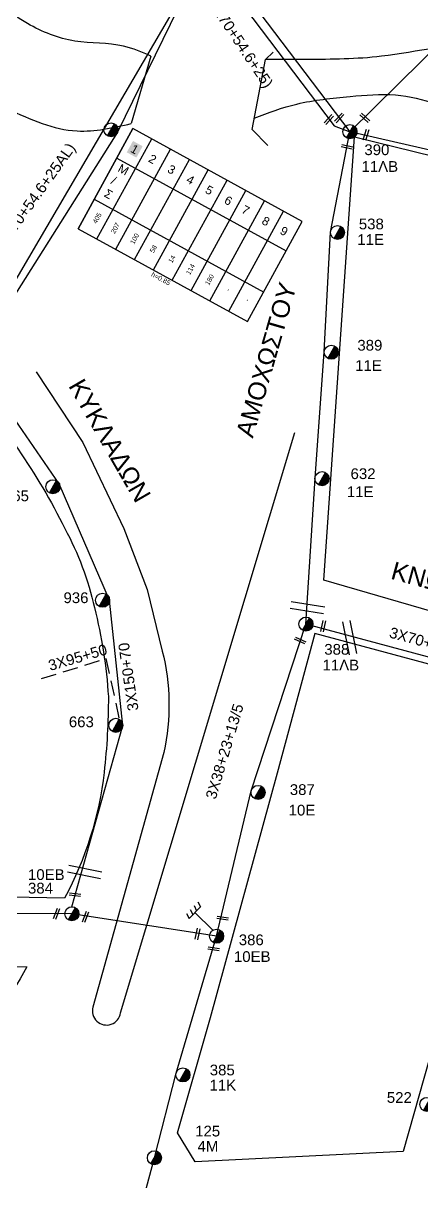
# Model space of a CAD drawing. Header units: millimetres. Extents: x 7453 to 9570, y 777 to 1872.
# Drawn here: x 8250.2 to 8317.1, y 1544.7 to 1738.9 of the extents above; entities that cross this region are included whole.
import ezdxf
from ezdxf.enums import TextEntityAlignment as Align

# ---------------------------------------------------------------- set-up
doc = ezdxf.new("R2010")
doc.units = ezdxf.units.MM
doc.linetypes.add('DASHED', pattern=[19.05, 12.7, -6.35])
for name, color, linetype in [('Άγνωστα', 7, 'Continuous'), ('Ασφαλειοκιβώτια Χ.Τ 9 αναχωρήσεων', 7, 'Continuous'), ('Γείωση', 7, 'Continuous'), ('Γυμνά εναέρια ΧΤ (3Φ)   4x50AL', 7, 'Continuous'), ('Γυμνά εναέρια ΧΤ και ΦΟΠ (3Φ)   4x50+16AL', 7, 'Continuous'), ('Επιγραφές - Σχήματα', 7, 'Continuous'), ('Καλώδια ΧΤ   3x150+70AL', 7, 'DASHED'), ('Καλώδια ΧΤ   3x95+50 AL XLPE', 7, 'DASHED'), ('Μηχανική τομή', 7, 'Continuous'), ('Στύλος ΦΜ', 7, 'Continuous'), ('Στύλος ΦΜ @ 1', 7, 'Continuous'), ('Συνεστραμμένα ΧΤ   3x70+54.6+25 AL', 7, 'SYN_LINE'), ('Τομή', 7, 'Continuous'), ('Υπόβαθρο ΔΕΗ', 7, 'Continuous')]:
    doc.layers.add(name, color=color, linetype=linetype)
doc.styles.get("Standard").update_dxf_attribs({"font": 'ARIAL.TTF'})
doc.linetypes.add('SYN_LINE', pattern='A,0.5,-0.0001,["/\\/\\/\\/",Standard,S=0.1,R=0,X=0,Y=-0.05],-0.25', length=0.7501)

# ---------------------------------------------------------------- blocks, each defined once
blk = doc.blocks.new('ΥΠΑΡΧΩΝ ΤΣΙΜΕΝΤΕΝΙΟΣ ΣΤΥΛΟΣ')
at = {"layer": 'Στύλος ΦΜ'}
blk.add_hatch(color=7, dxfattribs=at).paths.add_polyline_path([(-1.29, -2.28, 0.574793), (2.62, 0, 0.268822), (1.3, 2.27)])
at = {"layer": 'Στύλος ΦΜ', "color": 7}
blk.add_line((-1.29, -2.28), (1.3, 2.27), dxfattribs=at)
blk.add_circle((0, 0), 2.62, dxfattribs=at)
at = {"layer": 'Στύλος ΦΜ', "flags": 4}
for tag, p in [('ΑΡΙΘΜΟΣ', (-4.68, 8.05)), ('ΤΥΠΟΣ', (-4.91, 3.03))]:
    blk.add_attdef(tag, p, '', height=4, dxfattribs=at)
blk = doc.blocks.new('ΓΕΙΩΣΗ')
at = {"layer": 'Γείωση', "ltscale": 40}
for p, q in [((-2.34, 11.45), (-3, 9.45)), ((-0.34, 11.45), (-1, 9.45)), ((0, 9.45), (0, 0)), ((1.66, 11.45), (1, 9.45)), ((3.66, 11.45), (3, 9.45))]:
    blk.add_line(p, q, dxfattribs=at)
blk.add_lwpolyline([(-3, 9.45), (3, 9.45)], dxfattribs=at)
blk = doc.blocks.new('ΜΗΧΑΝΙΚΗ ΤΟΜΗ')
at = {"layer": 'Μηχανική τομή', "ltscale": 40}
for p, q in [((-1.89, 0.78), (1.89, 0.78)), ((1.89, 0), (-1.89, 0))]:
    blk.add_line(p, q, dxfattribs=at)
blk = doc.blocks.new('ΑΣΦΑΛΕΙΟΚΙΒΩΤΙΟ ΥΠΟΣΤΑΘΜΟΥ 9A ΑΝΑΧΩΡΗΣΕΩΝ')
at = {"layer": 'Ασφαλειοκιβώτια Χ.Τ 9 αναχωρήσεων', "ltscale": 40}
for p, q in [((0, 0), (0, 23.91)), ((4.5, 0), (4.5, 23.91)), ((9, 0), (9, 23.91)), ((13.5, 0), (13.5, 23.91)), ((18, 0), (18, 23.91)), ((22.5, 0), (22.5, 23.91)), ((27, 0), (27, 23.91)), ((31.5, 0), (31.5, 23.91)), ((36, 0), (36, 23.91)), ((0, 16.87), (40.5, 16.87)), ((0, 7.04), (40.5, 7.04))]:
    blk.add_line(p, q, dxfattribs=at)
at = {"layer": 'Ασφαλειοκιβώτια Χ.Τ 9 αναχωρήσεων'}
blk.add_lwpolyline([(40.5, 0), (40.5, 23.91), (0, 23.91), (0, 0)], close=True, dxfattribs=at)
for s, p in [('1', (1.71, 19.38)), ('2', (5.99, 19.38)), ('3', (10.53, 19.38)), ('4', (15.04, 19.38)), ('5', (19.55, 19.38)), ('6', (24.11, 19.38)), ('7', (28.24, 19.38)), ('8', (33.08, 19.38)), ('9', (37.43, 19.38))]:
    blk.add_text(s, height=1.8, dxfattribs=at).set_placement(p)
at = {"layer": 'Ασφαλειοκιβώτια Χ.Τ 9 αναχωρήσεων', "ltscale": 40}
for tag, height, rotation, p in [('ΟΝΟΜΑ', 2.5, 0.6514, (19.14, 25.35)), ('ΚΕΙΜΕΝΟ 1', 1, 90, (2.42, 3.84)), ('ΚΕΙΜΕΝΟ 2', 1, 90, (6.78, 3.84)), ('ΚΕΙΜΕΝΟ 3', 1, 90, (11.38, 3.84)), ('ΚΕΙΜΕΝΟ 4', 1, 90, (15.86, 3.84)), ('ΚΕΙΜΕΝΟ 5', 1, 90, (20.28, 3.84)), ('ΚΕΙΜΕΝΟ 6', 1, 90, (24.74, 3.84)), ('ΚΕΙΜΕΝΟ 7', 1, 90, (29.28, 3.84)), ('ΚΕΙΜΕΝΟ 8', 1, 90, (33.65, 3.84)), ('ΚΕΙΜΕΝΟ 9', 1, 90, (38.21, 3.84)), ('ΣΧ', 1, 0.6514, (20.24, -0.85))]:
    blk.add_attdef(tag, text='', height=height, rotation=rotation, dxfattribs=at).set_placement(p, align=Align.MIDDLE_CENTER)
blk = doc.blocks.new('ΤΟΜΗ')
at = {"layer": 'Τομή', "ltscale": 40}
for p, q in [((-5.68, 0), (5.68, 0)), ((5.68, -2.33), (-5.68, -2.33))]:
    blk.add_line(p, q, dxfattribs=at)

msp = doc.modelspace()

# ---------------------------------------------------------------- hatches: boundary and pattern name
at = {"layer": 'Ασφαλειοκιβώτια Χ.Τ 9 αναχωρήσεων'}
for color in [6, 173, 62, 27, 1, 2, 133, 5]:
    msp.add_hatch(color=color, dxfattribs=at).paths.add_polyline_path([(8267.56, 1717.3), (8269.18, 1716.41), (8270.22, 1718.32), (8268.61, 1719.2)])

# ---------------------------------------------------------------- linework, layer by layer
at = {"layer": 'Άγνωστα', "color": 173}
for points in [[(8305.01, 1720.76), (8321.2, 1736.71)], [(8297.63, 1638.23), (8299.15, 1662.67), (8300.71, 1683.88), (8301.75, 1703.92), (8305.01, 1720.76)]]:
    msp.add_lwpolyline(points, dxfattribs=at)
at = {"layer": 'Άγνωστα', "color": 2}
msp.add_lwpolyline([(8258.36, 1590.84), (8266.9, 1621.25), (8264.68, 1642.21), (8256.25, 1661.72), (8241.4, 1683.18)], dxfattribs=at)
at = {"layer": 'Άγνωστα', "color": 1}
msp.add_lwpolyline([(8267.39, 1530.92), (8272.2, 1548.77), (8275.84, 1562.96), (8282.64, 1585.9), (8288.44, 1610.27), (8297.63, 1638.23)], dxfattribs=at)
at = {"layer": 'Άγνωστα', "color": 5}
msp.add_lwpolyline([(8379.85, 1615.78), (8338.45, 1627.25), (8297.63, 1638.23)], dxfattribs=at)
at = {"layer": 'Γυμνά εναέρια ΧΤ (3Φ)   4x50AL', "color": 173, "ltscale": 0.15}
msp.add_lwpolyline([(8305.01, 1720.77), (8362.13, 1707.74)], dxfattribs=at)
at = {"layer": 'Γυμνά εναέρια ΧΤ και ΦΟΠ (3Φ)   4x50+16AL', "color": 1}
msp.add_lwpolyline([(8282.63, 1585.89), (8258.36, 1589.66), (8235.72, 1589.75), (8209.11, 1591.46)], dxfattribs=at)
at = {"layer": 'Καλώδια ΧΤ   3x95+50 AL XLPE', "color": 2, "linetype": 'DASHED', "ltscale": 0.2}
msp.add_lwpolyline([(8253.27, 1629.09), (8264.05, 1632.43), (8266.31, 1622.27)], dxfattribs=at)
at = {"layer": 'Συνεστραμμένα ΧΤ   3x70+54.6+25 AL', "color": 173, "ltscale": 15}
msp.add_lwpolyline([(8278.47, 1755.71), (8305.01, 1720.76)], dxfattribs=at)
at = {"layer": 'Συνεστραμμένα ΧΤ   3x70+54.6+25 AL', "ltscale": 15}
msp.add_lwpolyline([(8278.58, 1754.54, 0.799118), (8279.25, 1752.26), (8302.37, 1721.74), (8305.01, 1720.76)], format="xyb", dxfattribs=at)
at = {"layer": 'Συνεστραμμένα ΧΤ   3x70+54.6+25 AL', "color": 27, "ltscale": 20}
msp.add_lwpolyline([(8256.03, 1752.79, 0.907949), (8261.14, 1750.18), (8275.15, 1740.69), (8241.39, 1683.18)], format="xyb", dxfattribs=at)
at = {"layer": 'Συνεστραμμένα ΧΤ   3x70+54.6+25 AL', "color": 5, "ltscale": 20}
msp.add_lwpolyline([(8261.48, 1751.4), (8276.12, 1741.36), (8266.03, 1720.68), (8242.5, 1683.59)], dxfattribs=at)
at = {"layer": 'Υπόβαθρο ΔΕΗ'}
msp.add_line((8271.62, 1733.43), (8268.31, 1722.12), dxfattribs=at)
for points in [[(8291.22, 1718.46), (8288.58, 1721.15), (8290.83, 1732.86), (8292.1, 1734.08)], [(8305.77, 1719.87), (8359.48, 1706.73), (8338.59, 1634.58), (8300.6, 1645.61), (8305.77, 1719.87)], [(8299.06, 1636.72), (8336.11, 1626.74), (8324.56, 1587.29), (8313.96, 1549.84), (8279.05, 1548.11), (8276.07, 1552.93), (8281.62, 1572.28), (8292.87, 1613.28), (8299.17, 1636.69)]]:
    msp.add_lwpolyline(points, dxfattribs=at)
for points in [[(8252.36, 1680.49), (8260.21, 1668.66), (8267.08, 1654.26), (8270.96, 1644), (8273.53, 1633.71, -0.115399), (8273.79, 1616.69), (8261.88, 1574.04, 1.064893), (8266.53, 1573.05), (8295.77, 1670.33)], [(8200.1, 1653.35), (8239.42, 1679.42, -0.040369), (8249.32, 1667.53, -0.036465), (8257.17, 1654.27, -0.067381), (8262.14, 1641, -0.045948), (8264.48, 1626.06, -0.028312), (8263.76, 1613.37, -0.094341), (8257.14, 1592.29), (8212.43, 1593.12, 0.024174), (8216.45, 1598.32, 0.098415), (8220.28, 1607.33, 0.091251), (8221.26, 1619.32, 0.075096), (8219.28, 1629.8, 0.062507), (8213.37, 1641.25, 0.062359), (8200.1, 1653.35, 0.192512)], [(8146.12, 1531.95), (8143.39, 1539.08), (8157.81, 1583.27), (8250.81, 1580.78, -0.054303), (8240.17, 1565.7, -0.040621), (8223.97, 1551.86, -0.099481), (8207.67, 1546.72, 0.009682), (8186.99, 1541.92), (8146.12, 1531.95)]]:
    msp.add_lwpolyline(points, format="xyb", dxfattribs=at)
for points in [[(8271.62, 1733.43), (8267.04, 1735.08), (8258.85, 1735.95), (8250.92, 1738.88), (8235.3, 1752.67), (8229.74, 1758.82), (8222.87, 1770.14), (8216.97, 1777.3), (8206.68, 1783.47), (8194.35, 1790.72), (8185.68, 1800.48), (8176.37, 1810.13), (8148.77, 1828.02), (8133.02, 1836.85), (8118.14, 1845.78), (8109.5, 1853.55)], [(8083.45, 1852.5), (8092, 1844.44), (8100.35, 1839.35), (8110.53, 1831.29), (8123.78, 1817.95), (8147.71, 1805.54), (8167.4, 1793.35), (8176.55, 1789.3), (8183.17, 1784.11), (8188.74, 1782.77), (8187.5, 1778.07), (8190.18, 1775.67), (8197.96, 1773.84), (8197.73, 1772.31), (8204.49, 1764.28), (8204.54, 1763.33), (8214.89, 1754.92), (8224.18, 1748.41), (8229.38, 1741.43), (8236.7, 1731.08), (8247.6, 1724.56), (8259.23, 1720.88), (8268.31, 1722.12)], [(8574.14, 1687.53), (8567.26, 1686.38), (8551.34, 1686.91), (8537.69, 1685.84), (8506.49, 1687.05), (8495.64, 1687.85), (8482.83, 1687.58), (8464.38, 1685.99), (8450.23, 1683.46), (8446.64, 1683.46), (8432.72, 1687.58), (8419.78, 1695.32), (8410.46, 1701.71), (8390.92, 1715.85), (8387.8, 1717.49), (8378.14, 1720.91), (8363.79, 1722.37), (8358.06, 1724.04), (8338.35, 1732.16), (8328.32, 1735.05), (8310.28, 1733.39), (8297.82, 1732.86), (8290.83, 1732.86)], [(8288.94, 1723.02), (8296.09, 1725.39), (8305.02, 1726.65), (8312.67, 1726.92), (8326.39, 1724.06), (8330.92, 1723.79), (8344.73, 1719.52), (8350.02, 1717.39), (8359.9, 1713.47), (8371.05, 1712.79), (8380.71, 1710.33), (8393.25, 1700.78), (8403.1, 1693.41), (8405.7, 1692.26), (8414.25, 1689.13), (8418.91, 1685.6), (8429.83, 1681.21), (8436.89, 1676.81), (8452.16, 1672.28), (8467.68, 1670.21), (8474.62, 1670.15), (8481.48, 1673.74), (8489.54, 1674.21), (8492.53, 1674.94), (8507.49, 1673.61), (8513.08, 1674.94), (8529.6, 1674.94), (8540.52, 1674.41), (8552.81, 1674.81), (8560.53, 1673.87), (8571.46, 1670.7)]]:
    msp.add_spline(points, degree=3, dxfattribs=at)

# ---------------------------------------------------------------- block references
at = {"layer": 'Ασφαλειοκιβώτια Χ.Τ 9 αναχωρήσεων'}
ref = msp.add_blockref('ΑΣΦΑΛΕΙΟΚΙΒΩΤΙΟ ΥΠΟΣΤΑΘΜΟΥ 9A ΑΝΑΧΩΡΗΣΕΩΝ', (8259.41, 1704.5), dxfattribs=dict(at, xscale=0.8000000000000176, yscale=0.8000000000000176, zscale=0.8000000000000176, rotation=331.3049105814542))
ref.add_attrib('ΚΕΙΜΕΝΟ 9', '-', dxfattribs={"ltscale": 40, "height": 0.8, "rotation": 61.3049}).set_placement((8287.7, 1692.52), align=Align.MIDDLE_CENTER)
ref.add_attrib('ΚΕΙΜΕΝΟ 8', '-', dxfattribs={"ltscale": 40, "height": 0.8, "rotation": 61.3049}).set_placement((8284.5, 1694.27), align=Align.MIDDLE_CENTER)
ref.add_attrib('ΚΕΙΜΕΝΟ 7', '180', dxfattribs={"ltscale": 40, "height": 0.8, "rotation": 61.3049}).set_placement((8281.44, 1695.95), align=Align.MIDDLE_CENTER)
ref.add_attrib('ΚΕΙΜΕΝΟ 6', '114', dxfattribs={"ltscale": 40, "height": 0.8, "rotation": 61.3049}).set_placement((8278.25, 1697.69), align=Align.MIDDLE_CENTER)
ref.add_attrib('ΚΕΙΜΕΝΟ 5', '14', dxfattribs={"ltscale": 40, "height": 0.8, "rotation": 61.3049}).set_placement((8275.12, 1699.4), align=Align.MIDDLE_CENTER)
ref.add_attrib('ΚΕΙΜΕΝΟ 4', '58', dxfattribs={"ltscale": 40, "height": 0.8, "rotation": 61.3049}).set_placement((8272.02, 1701.1), align=Align.MIDDLE_CENTER)
ref.add_attrib('ΚΕΙΜΕΝΟ 3', '100', dxfattribs={"ltscale": 40, "height": 0.8, "rotation": 61.3049}).set_placement((8268.87, 1702.82), align=Align.MIDDLE_CENTER)
ref.add_attrib('ΚΕΙΜΕΝΟ 1', '405', dxfattribs={"ltscale": 40, "height": 0.8, "rotation": 61.3049}).set_placement((8262.59, 1706.26), align=Align.MIDDLE_CENTER)
ref.add_attrib('ΚΕΙΜΕΝΟ 2', '207', dxfattribs={"ltscale": 40, "height": 0.8, "rotation": 61.3049}).set_placement((8265.64, 1704.59), align=Align.MIDDLE_CENTER)
ref.add_attrib('ΣΧ', 'h=0.85', dxfattribs={"ltscale": 40, "height": 0.8, "rotation": 331.9563}).set_placement((8273.29, 1696.12), align=Align.MIDDLE_CENTER)
at = {"layer": 'Γείωση', "xscale": 0.4499999999998467, "yscale": 0.4499999999998467, "zscale": 0.4499999999998467, "rotation": 45.83287224255073}
msp.add_blockref('ΓΕΙΩΣΗ', (8282.02, 1586.9), dxfattribs=at)
at = {"layer": 'Μηχανική τομή'}
for p, xscale, yscale, zscale, rotation in [((8301.6, 1722.67), 0.4999999999998812, 0.4999999999998812, 0.4999999999998812, 47.02319322095676), ((8303.33, 1722.92), 0.4999999999998424, 0.4999999999998424, 0.4999999999998424, 47.02319322096152), ((8307.37, 1722.94), 0.499999999999817, 0.499999999999817, 0.499999999999817, 316.7619285054081), ((8307.88, 1720.17), 0.4999999999998766, 0.4999999999998766, 0.4999999999998766, 72.71192549192564), ((8304.48, 1718.04), 0.4999999999998823, 0.4999999999998823, 0.4999999999998823, 347.8154940285564), ((8300.33, 1637.91), 0.4999999999998539, 0.4999999999998539, 0.4999999999998539, 258.1105732431395), ((8296.59, 1635.29), 0.4999999999998947, 0.4999999999998947, 0.4999999999998947, 335.2276138661755), ((8258.9, 1593.06), 0.4999999999998039, 0.4999999999998039, 0.4999999999998039, 172.0231906566479), ((8255.96, 1589.61), 0.4999999999997221, 0.4999999999997221, 0.4999999999997221, 69.15980568804567), ((8260.82, 1589.08), 0.4999999999997221, 0.4999999999997221, 0.4999999999997221, 69.15980568804567), ((8283.68, 1589.12), 0.4999999999998039, 0.4999999999998039, 0.4999999999998039, 172.0231906566479), ((8279.23, 1586.32), 0.4999999999998539, 0.4999999999998539, 0.4999999999998539, 258.1105732431395), ((8282.16, 1584), 0.4999999999998039, 0.4999999999998039, 0.4999999999998039, 172.0231906566479)]:
    msp.add_blockref('ΜΗΧΑΝΙΚΗ ΤΟΜΗ', p, dxfattribs=dict(at, xscale=xscale, yscale=yscale, zscale=zscale, rotation=rotation))
at = {"layer": 'Στύλος ΦΜ @ 1', "ltscale": 40, "xscale": 0.4499999999998181, "yscale": 0.4499999999998181, "zscale": 0.4499999999998181}
msp.add_blockref('ΥΠΑΡΧΩΝ ΤΣΙΜΕΝΤΕΝΙΟΣ ΣΤΥΛΟΣ', (8264.92, 1721.07), dxfattribs=at)
at = {"layer": 'Στύλος ΦΜ @ 1', "ltscale": 40}
ref = msp.add_blockref('ΥΠΑΡΧΩΝ ΤΣΙΜΕΝΤΕΝΙΟΣ ΣΤΥΛΟΣ', (8305.01, 1720.76), dxfattribs=dict(at, xscale=0.4499999999998181, yscale=0.4499999999998181, zscale=0.4499999999998181))
ref.add_attrib('ΤΥΠΟΣ', '11ΛΒ', (8306.94, 1714.02), dxfattribs={"layer": 'Στύλος ΦΜ', "height": 1.8, "flags": 4})
ref.add_attrib('ΑΡΙΘΜΟΣ', '390', (8307.43, 1716.83), dxfattribs={"layer": 'Στύλος ΦΜ', "height": 1.8, "flags": 4})
ref = msp.add_blockref('ΥΠΑΡΧΩΝ ΤΣΙΜΕΝΤΕΝΙΟΣ ΣΤΥΛΟΣ', (8302.92, 1703.86), dxfattribs=dict(at, xscale=0.4499999999998181, yscale=0.4499999999998181, zscale=0.4499999999998181))
ref.add_attrib('ΤΥΠΟΣ', '11Ε', (8306.25, 1701.78), dxfattribs={"layer": 'Στύλος ΦΜ', "height": 1.8, "flags": 4})
ref.add_attrib('ΑΡΙΘΜΟΣ', '538', (8306.5, 1704.39), dxfattribs={"layer": 'Στύλος ΦΜ', "height": 1.8, "flags": 4})
ref = msp.add_blockref('ΥΠΑΡΧΩΝ ΤΣΙΜΕΝΤΕΝΙΟΣ ΣΤΥΛΟΣ', (8301.88, 1683.79), dxfattribs=dict(at, xscale=0.4499999999998181, yscale=0.4499999999998181, zscale=0.4499999999998181))
ref.add_attrib('ΤΥΠΟΣ', '11Ε', (8305.88, 1680.66), dxfattribs={"layer": 'Στύλος ΦΜ', "height": 1.8, "flags": 4})
ref.add_attrib('ΑΡΙΘΜΟΣ', '389', (8306.25, 1684.06), dxfattribs={"layer": 'Στύλος ΦΜ', "height": 1.8, "flags": 4})
ref = msp.add_blockref('ΥΠΑΡΧΩΝ ΤΣΙΜΕΝΤΕΝΙΟΣ ΣΤΥΛΟΣ', (8255.17, 1661.25), dxfattribs=dict(at, xscale=0.4499999999998181, yscale=0.4499999999998181, zscale=0.4499999999998181))
ref.add_attrib('ΑΡΙΘΜΟΣ', '565', (8246.96, 1658.82), dxfattribs={"layer": 'Στύλος ΦΜ', "height": 1.8, "flags": 4})
ref = msp.add_blockref('ΥΠΑΡΧΩΝ ΤΣΙΜΕΝΤΕΝΙΟΣ ΣΤΥΛΟΣ', (8300.32, 1662.6), dxfattribs=dict(at, xscale=0.4499999999998181, yscale=0.4499999999998181, zscale=0.4499999999998181))
ref.add_attrib('ΤΥΠΟΣ', '11Ε', (8304.49, 1659.5), dxfattribs={"layer": 'Στύλος ΦΜ', "height": 1.8, "flags": 4})
ref.add_attrib('ΑΡΙΘΜΟΣ', '632', (8305.11, 1662.53), dxfattribs={"layer": 'Στύλος ΦΜ', "height": 1.8, "flags": 4})
ref = msp.add_blockref('ΥΠΑΡΧΩΝ ΤΣΙΜΕΝΤΕΝΙΟΣ ΣΤΥΛΟΣ', (8263.51, 1642.21), dxfattribs=dict(at, xscale=0.4499999999998181, yscale=0.4499999999998181, zscale=0.4499999999998181))
ref.add_attrib('ΑΡΙΘΜΟΣ', '936', (8256.95, 1641.74), dxfattribs={"layer": 'Στύλος ΦΜ', "height": 1.8, "flags": 4})
ref = msp.add_blockref('ΥΠΑΡΧΩΝ ΤΣΙΜΕΝΤΕΝΙΟΣ ΣΤΥΛΟΣ', (8297.63, 1638.23), dxfattribs=dict(at, xscale=0.4499999999998181, yscale=0.4499999999998181, zscale=0.4499999999998181))
ref.add_attrib('ΤΥΠΟΣ', '11ΛΒ', (8300.4, 1630.45), dxfattribs={"layer": 'Στύλος ΦΜ', "height": 1.8, "flags": 4})
ref.add_attrib('ΑΡΙΘΜΟΣ', '388', (8300.7, 1633.09), dxfattribs={"layer": 'Στύλος ΦΜ', "height": 1.8, "flags": 4})
ref = msp.add_blockref('ΥΠΑΡΧΩΝ ΤΣΙΜΕΝΤΕΝΙΟΣ ΣΤΥΛΟΣ', (8265.73, 1621.25), dxfattribs=dict(at, xscale=0.4499999999998181, yscale=0.4499999999998181, zscale=0.4499999999998181))
ref.add_attrib('ΑΡΙΘΜΟΣ', '663', (8257.85, 1620.94), dxfattribs={"layer": 'Στύλος ΦΜ', "height": 1.8, "flags": 4})
ref = msp.add_blockref('ΥΠΑΡΧΩΝ ΤΣΙΜΕΝΤΕΝΙΟΣ ΣΤΥΛΟΣ', (8289.59, 1610), dxfattribs=dict(at, xscale=0.4499999999998181, yscale=0.4499999999998181, zscale=0.4499999999998181))
ref.add_attrib('ΤΥΠΟΣ', '10E', (8294.72, 1606.14), dxfattribs={"layer": 'Στύλος ΦΜ', "height": 1.8, "flags": 4})
ref.add_attrib('ΑΡΙΘΜΟΣ', '387', (8294.92, 1609.58), dxfattribs={"layer": 'Στύλος ΦΜ', "height": 1.8, "flags": 4})
ref = msp.add_blockref('ΥΠΑΡΧΩΝ ΤΣΙΜΕΝΤΕΝΙΟΣ ΣΤΥΛΟΣ', (8258.36, 1589.66), dxfattribs=dict(at, xscale=0.4499999999998181, yscale=0.4499999999998181, zscale=0.4499999999998181))
ref.add_attrib('ΤΥΠΟΣ', '10ΕΒ', (8250.99, 1595.33), dxfattribs={"layer": 'Στύλος ΦΜ', "height": 1.8, "flags": 4})
ref.add_attrib('ΑΡΙΘΜΟΣ', '384', (8250.99, 1593.06), dxfattribs={"layer": 'Στύλος ΦΜ', "height": 1.8, "flags": 4})
ref = msp.add_blockref('ΥΠΑΡΧΩΝ ΤΣΙΜΕΝΤΕΝΙΟΣ ΣΤΥΛΟΣ', (8282.64, 1585.9), dxfattribs=dict(at, xscale=0.4499999999998181, yscale=0.4499999999998181, zscale=0.4499999999998181))
ref.add_attrib('ΤΥΠΟΣ', '10EB', (8285.54, 1581.59), dxfattribs={"layer": 'Στύλος ΦΜ', "height": 1.8, "flags": 4})
ref.add_attrib('ΑΡΙΘΜΟΣ', '386', (8286.36, 1584.4), dxfattribs={"layer": 'Στύλος ΦΜ', "height": 1.8, "flags": 4})
ref = msp.add_blockref('ΥΠΑΡΧΩΝ ΤΣΙΜΕΝΤΕΝΙΟΣ ΣΤΥΛΟΣ', (8276.99, 1562.66), dxfattribs=dict(at, xscale=0.4499999999998181, yscale=0.4499999999998181, zscale=0.4499999999998181))
ref.add_attrib('ΤΥΠΟΣ', '11K', (8281.45, 1560.04), dxfattribs={"layer": 'Στύλος ΦΜ', "height": 1.8, "flags": 4})
ref.add_attrib('ΑΡΙΘΜΟΣ', '385', (8281.49, 1562.58), dxfattribs={"layer": 'Στύλος ΦΜ', "height": 1.8, "flags": 4})
ref = msp.add_blockref('ΥΠΑΡΧΩΝ ΤΣΙΜΕΝΤΕΝΙΟΣ ΣΤΥΛΟΣ', (8317.91, 1557.72), dxfattribs=dict(at, xscale=0.4499999999998181, yscale=0.4499999999998181, zscale=0.4499999999998181))
ref.add_attrib('ΑΡΙΘΜΟΣ', '522', (8311.2, 1557.97), dxfattribs={"layer": 'Στύλος ΦΜ', "height": 1.8, "flags": 4})
ref = msp.add_blockref('ΥΠΑΡΧΩΝ ΤΣΙΜΕΝΤΕΝΙΟΣ ΣΤΥΛΟΣ', (8272.2, 1548.77), dxfattribs=dict(at, xscale=0.4499999999998181, yscale=0.4499999999998181, zscale=0.4499999999998181))
ref.add_attrib('ΤΥΠΟΣ', '4M', (8279.44, 1549.8), dxfattribs={"layer": 'Στύλος ΦΜ', "height": 1.8, "flags": 4})
ref.add_attrib('ΑΡΙΘΜΟΣ', '125', (8279.04, 1552.34), dxfattribs={"layer": 'Στύλος ΦΜ', "height": 1.8, "flags": 4})
at = {"layer": 'Τομή'}
for p, xscale, yscale, zscale, rotation in [((8297.79, 1640.4), 0.50000000000001, 0.50000000000001, 0.50000000000001, 171.1002547384041), ((8304.39, 1635.83), 0.5000000000000265, 0.5000000000000265, 0.5000000000000265, 101.2347727908963), ((8260.38, 1596.09), 0.500000000000001, 0.500000000000001, 0.500000000000001, 168.651331432606)]:
    msp.add_blockref('ΤΟΜΗ', p, dxfattribs=dict(at, xscale=xscale, yscale=yscale, zscale=zscale, rotation=rotation))

# ---------------------------------------------------------------- texts
at = {"layer": 'Άγνωστα', "char_height": 1.8, "attachment_point": 1}
for s, insert, width, rotation in [('3X70+50AL+13/5', (8311.95, 1637.75), 16.2172, 344.7583), ('3X38+23+13/5', (8280.75, 1609.24), 36.4294, 73.3749)]:
    msp.add_mtext(s, dxfattribs=dict(at, insert=insert, width=width, rotation=rotation))
at = {"layer": 'Ασφαλειοκιβώτια Χ.Τ 9 αναχωρήσεων', "insert": (8266.62, 1715.44), "char_height": 1.44, "width": 1.6218, "attachment_point": 1, "rotation": 331.3049}
msp.add_mtext('Μ\\P/\\PΣ', dxfattribs=at)
at = {"layer": 'Επιγραφές - Σχήματα', "char_height": 3, "attachment_point": 1}
for s, insert, width, rotation in [('ΑΜΟΧΩΣΤΟΥ', (8285.83, 1670.11), 28.9987, 73.9342), ('ΚΥΚΛΑΔΩΝ', (8260.29, 1679.67), 28.9987, 299.9774), ('KNΩΣΣOY', (8312.48, 1648.75), 25.3283, 344.7583)]:
    msp.add_mtext(s, dxfattribs=dict(at, insert=insert, width=width, rotation=rotation))
at = {"layer": 'Καλώδια ΧΤ   3x150+70AL', "insert": (8267.77, 1623.55), "char_height": 1.8, "width": 36.4294, "attachment_point": 1, "rotation": 98.2365}
msp.add_mtext('3X150+70', dxfattribs=at)
at = {"layer": 'Καλώδια ΧΤ   3x95+50 AL XLPE', "insert": (8254.21, 1632.09), "char_height": 1.8, "width": 36.4294, "attachment_point": 1, "rotation": 16.2017}
msp.add_mtext('3X95+50', dxfattribs=at)
at = {"layer": 'Συνεστραμμένα ΧΤ   3x70+54.6+25 AL', "char_height": 1.8, "attachment_point": 1}
for s, insert, width, rotation in [('  2  (3X70+54.6+25)', (8279.8, 1747.47), 24.4537, 303.7714), ('  2 (3X70+54.6+25AL)', (8243.21, 1698.97), 29.1641, 54.3881)]:
    msp.add_mtext(s, dxfattribs=dict(at, insert=insert, width=width, rotation=rotation))

doc.saveas('drawing.dxf')
